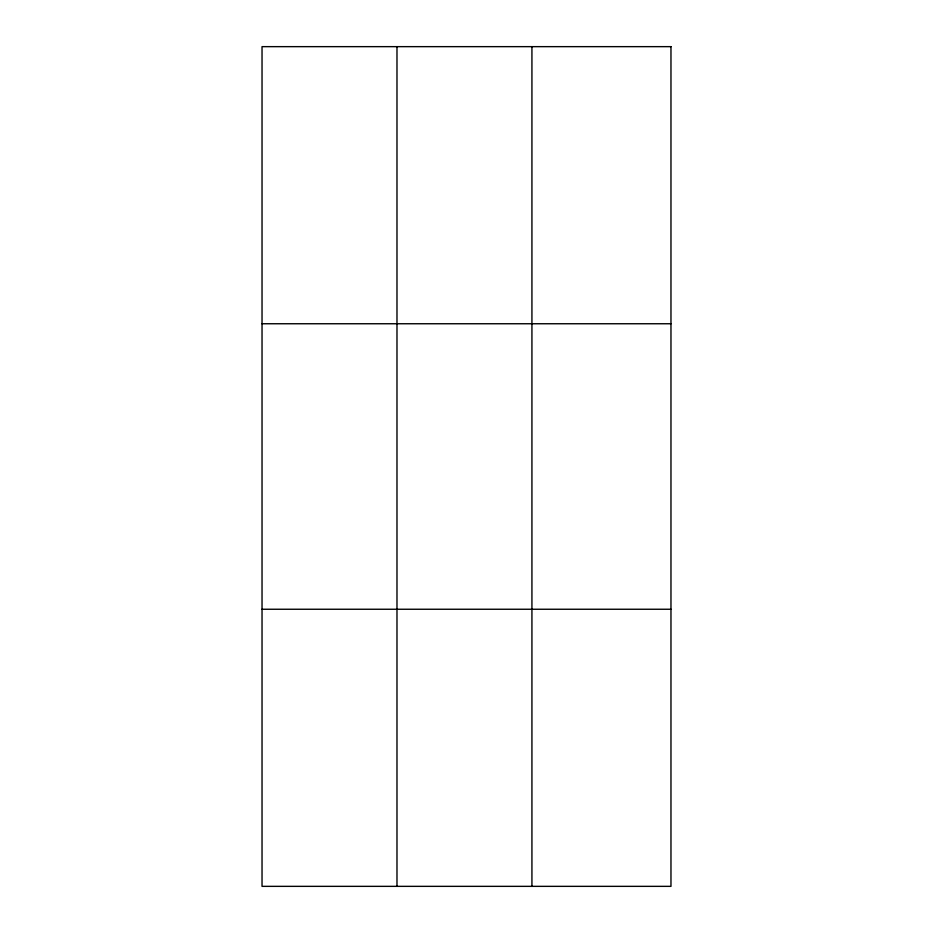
<?xml version="1.0" encoding="UTF-8"?>
<svg xmlns="http://www.w3.org/2000/svg" width="933" height="933" viewBox="0 0 933 933"><rect width="100%" height="100%" fill="white"/><g stroke="black" fill="none" stroke-linecap="round" stroke-linejoin="round"><path stroke-width="1.4" d="M396.98 46.65L396.98 886.35M531.927 46.65L531.927 886.35M262.033 323.751L670.967 323.751M262.033 609.249L670.967 609.249M670.967 46.65L670.967 886.35L262.033 886.35L262.033 46.65L670.967 46.65"/></g></svg>
